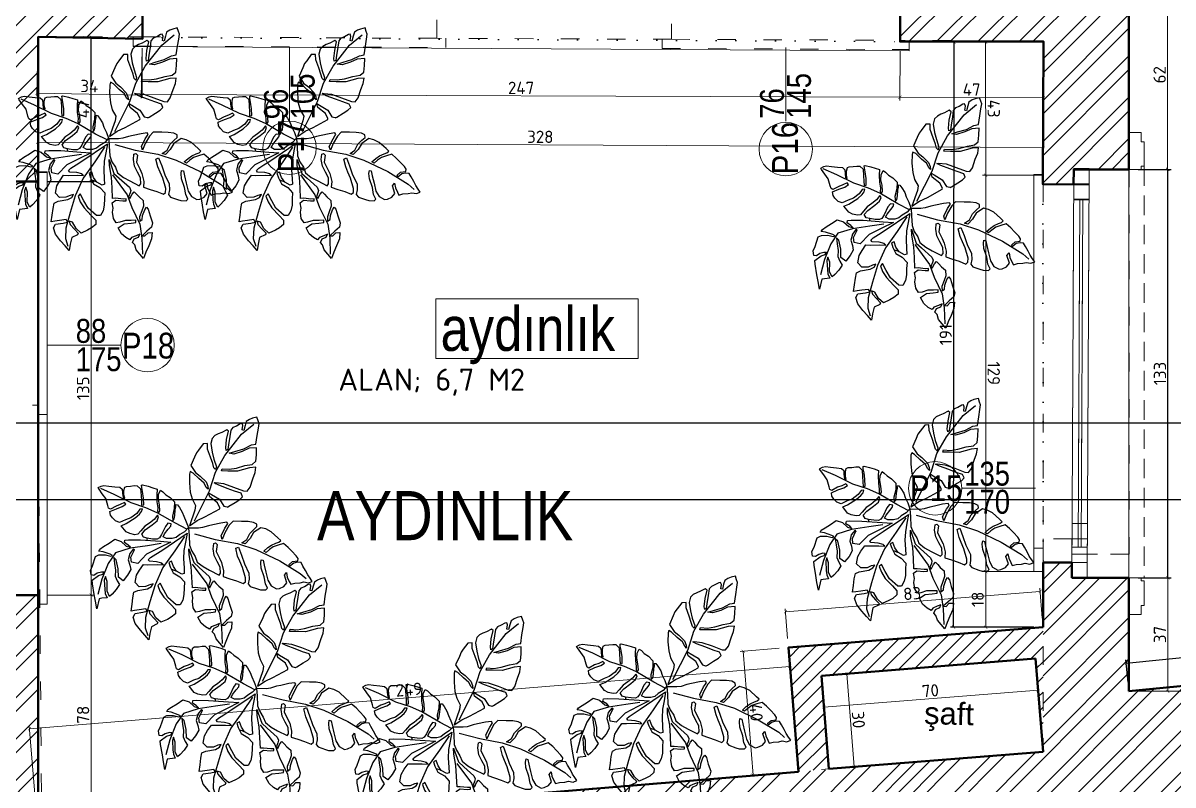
# Model space of a CAD drawing. Header units: inches. Extents: x -10121 to 9010, y 58067 to 62726.
# Drawn here: x -2273.4 to -1898.5, y 60593.1 to 60841.3 of the extents above; entities that cross this region are included whole.
import ezdxf

# ---------------------------------------------------------------- set-up
doc = ezdxf.new("R2010")
doc.units = ezdxf.units.IN
for name, pattern in [('ACAD_ISO03W100', [30, 12, -18]), ('DOT', [6.35, 0, -6.35]), ('HIDDEN', [9.525, 6.35, -3.175])]:
    doc.linetypes.add(name, pattern=pattern)
for name, color, linetype, lineweight in [('A-DUVAR 0.50', 40, 'Continuous', 50), ('A-YAZI 0.09', 41, 'Continuous', 9), ('Auto-Olcu', 33, 'Continuous', 15), ('Auto-Silik', 251, 'Continuous', 5), ('Auto-Silik_Cizgiler', 47, 'Continuous', 9), ('Auto-SilikCizgiler', 251, 'Continuous', 9), ('Auto-Tefris', 32, 'Continuous', 9), ('IZLER', 62, 'DOT', 25), ('PEN', 151, 'Continuous', 20), ('PENYAZILARI', 84, 'Continuous', 20), ('yazi mekan 020', 9, 'Continuous', 20)]:
    doc.layers.add(name, color=color, linetype=linetype, lineweight=lineweight)
doc.layers.add('S2000-025 Antet', color=7, linetype='Continuous')
doc.layers.add('yesil', color=7, linetype='Continuous', true_color=0x6e7e3e)
doc.styles.add('1-20', font='isocpeur.ttf', dxfattribs={"height": 4})
doc.styles.get("Standard").update_dxf_attribs({"font": 'arial.ttf'})
doc.styles.add('STYLE1', font='technic_.ttf')
doc.styles.add('swis721cnbt10', font='isocpeur.ttf', dxfattribs={"height": 10})
doc.styles.add('swis721cnbt20', font='swissck.ttf', dxfattribs={"height": 20})
doc.dimstyles.new('ölçü 1_20', dxfattribs={"dimtxt": 4, "dimasz": 1, "dimexe": 1, "dimexo": 3, "dimtad": 1, "dimdec": 0, "dimtxsty": '1-20', "dimblk": 'ARCHTICK', "dimcen": 1.5, "dimclrd": 256, "dimclre": 256, "dimclrt": 256, "dimadec": 0, "dimazin": 0, "dimtfac": 1, "dimtdec": 0, "dimtmove": 0, "dimatfit": 3, "dimldrblk": 'ARCHTICK', "dimfxl": 1, "dimlwd": -1, "dimlwe": -1, "dimarcsym": 0})
pattern_1 = [(45, (18229.863, 50678.464), (-6.735192, 6.735192), []), (45, (18234.353, 50678.464), (-6.735192, 6.735192), [])]

# ---------------------------------------------------------------- blocks, each defined once
blk = doc.blocks.new('_ARCHTICK')
at = {"color": 0, "linetype": 'ByBlock', "const_width": 0.15}
blk.add_lwpolyline([(-0.5, -0.5), (0.5, 0.5)], dxfattribs=at)
blk = doc.blocks.new('*D83')
at = {"layer": 'Auto-Olcu', "ltscale": 5, "transparency": 16777216}
for p, q in [((-1943.09, 60631.26), (-1942.43, 60622.98)), ((-2012.87, 60625.68), (-2012.21, 60617.4)), ((-2012.29, 60618.39), (-1942.51, 60623.97))]:
    blk.add_line(p, q, dxfattribs=at)
at = {"layer": 'DEFPOINTS', "color": 0, "ltscale": 5, "transparency": 16777216}
for p in [(-1943.33, 60634.25), (-2013.11, 60628.67), (-1942.51, 60623.97)]:
    blk.add_point(p, dxfattribs=at)
at = {"layer": 'Auto-Olcu', "ltscale": 5, "transparency": 16777216}
for p, rotation in [((-1942.51, 60623.97), 4.573148337465376), ((-2012.29, 60618.39), 184.5731483374654)]:
    blk.add_blockref('_ARCHTICK', p, dxfattribs=dict(at, rotation=rotation))
at = {"layer": 'Auto-Olcu', "ltscale": 5, "transparency": 16777216, "insert": (-1977.61, 60623.8), "char_height": 4, "attachment_point": 5, "rotation": 4.5731, "style": '1-20'}
blk.add_mtext('70', dxfattribs=at)
blk = doc.blocks.new('*D84')
at = {"layer": 'Auto-Olcu', "ltscale": 5, "transparency": 16777216}
for p, q in [((-2010.12, 60628.85), (-2003.89, 60629.35)), ((-2004.89, 60629.27), (-2002.46, 60598.96)), ((-2007.69, 60598.54), (-2001.47, 60599.04))]:
    blk.add_line(p, q, dxfattribs=at)
at = {"layer": 'DEFPOINTS', "color": 0, "ltscale": 5, "transparency": 16777216}
for p in [(-2013.11, 60628.61), (-2010.68, 60598.3), (-2002.46, 60598.96)]:
    blk.add_point(p, dxfattribs=at)
at = {"layer": 'Auto-Olcu', "ltscale": 5, "transparency": 16777216}
for p, rotation in [((-2004.89, 60629.27), 94.57314833743936), ((-2002.46, 60598.96), 274.5731483374394)]:
    blk.add_blockref('_ARCHTICK', p, dxfattribs=dict(at, rotation=rotation))
at = {"layer": 'Auto-Olcu', "ltscale": 5, "transparency": 16777216, "insert": (-2001.06, 60614.32), "char_height": 4, "attachment_point": 5, "rotation": 274.5731, "style": '1-20'}
blk.add_mtext('30', dxfattribs=at)
blk = doc.blocks.new('*D97')
at = {"layer": 'Auto-Olcu', "ltscale": 5, "transparency": 16777216}
for p, q in [((-1943.91, 60791.73), (-1960.58, 60791.72)), ((-1959.58, 60791.72), (-1959.56, 60662.59)), ((-1943.88, 60662.6), (-1960.56, 60662.59))]:
    blk.add_line(p, q, dxfattribs=at)
at = {"layer": 'DEFPOINTS', "color": 0, "ltscale": 5, "transparency": 16777216}
for p in [(-1940.91, 60791.73), (-1959.56, 60662.59), (-1940.88, 60662.6)]:
    blk.add_point(p, dxfattribs=at)
at = {"layer": 'Auto-Olcu', "ltscale": 5, "transparency": 16777216}
for p, rotation in [((-1959.58, 60791.72), 90.01061213547183), ((-1959.56, 60662.59), 270.0106121354718)]:
    blk.add_blockref('_ARCHTICK', p, dxfattribs=dict(at, rotation=rotation))
at = {"layer": 'Auto-Olcu', "ltscale": 5, "transparency": 16777216, "insert": (-1956.94, 60727.16), "char_height": 4, "attachment_point": 5, "rotation": 270.0106, "style": '1-20'}
blk.add_mtext('129', dxfattribs=at)
blk = doc.blocks.new('*D105')
at = {"layer": 'Auto-Olcu', "ltscale": 5, "transparency": 16777216}
for p, q in [((-2271.31, 60611.4), (-2023.46, 60631.73)), ((-2020.88, 60600.33), (-2023.54, 60632.73)), ((-2268.73, 60580), (-2271.39, 60612.4))]:
    blk.add_line(p, q, dxfattribs=at)
at = {"layer": 'DEFPOINTS', "color": 0, "ltscale": 5, "transparency": 16777216}
for p in [(-2023.46, 60631.73), (-2020.64, 60597.34), (-2268.49, 60577.01)]:
    blk.add_point(p, dxfattribs=at)
at = {"layer": 'Auto-Olcu', "ltscale": 5, "transparency": 16777216}
for p, rotation in [((-2023.46, 60631.73), 4.689339984174437), ((-2271.31, 60611.4), 184.6893399841744)]:
    blk.add_blockref('_ARCHTICK', p, dxfattribs=dict(at, rotation=rotation))
at = {"layer": 'Auto-Olcu', "ltscale": 5, "transparency": 16777216, "insert": (-2147.6, 60624.18), "char_height": 4, "attachment_point": 5, "rotation": 4.6893, "style": '1-20'}
blk.add_mtext('249', dxfattribs=at)
blk = doc.blocks.new('*D106')
at = {"layer": 'Auto-Olcu', "ltscale": 5, "transparency": 16777216}
for p, q in [((-2265.49, 60654.95), (-2250.17, 60654.95)), ((-2251.17, 60577.01), (-2251.17, 60654.95)), ((-2265.49, 60577.01), (-2250.17, 60577.01))]:
    blk.add_line(p, q, dxfattribs=at)
at = {"layer": 'DEFPOINTS', "color": 0, "ltscale": 5, "transparency": 16777216}
for p in [(-2268.49, 60654.95), (-2251.17, 60654.95), (-2268.49, 60577.01)]:
    blk.add_point(p, dxfattribs=at)
at = {"layer": 'Auto-Olcu', "ltscale": 5, "transparency": 16777216}
for p, rotation in [((-2251.17, 60654.95), 90), ((-2251.17, 60577.01), 270)]:
    blk.add_blockref('_ARCHTICK', p, dxfattribs=dict(at, rotation=rotation))
at = {"layer": 'Auto-Olcu', "ltscale": 5, "transparency": 16777216, "insert": (-2253.79, 60615.98), "char_height": 4, "attachment_point": 5, "rotation": 90, "style": '1-20'}
blk.add_mtext('78', dxfattribs=at)
blk = doc.blocks.new('*D107')
at = {"layer": 'Auto-Olcu', "ltscale": 5, "transparency": 16777216}
for p, q in [((-2265.49, 60789.6), (-2250.17, 60789.6)), ((-2251.17, 60654.95), (-2251.17, 60789.6)), ((-2265.49, 60654.95), (-2250.17, 60654.95))]:
    blk.add_line(p, q, dxfattribs=at)
at = {"layer": 'DEFPOINTS', "color": 0, "ltscale": 5, "transparency": 16777216}
for p in [(-2268.49, 60789.6), (-2251.17, 60789.6), (-2268.49, 60654.95)]:
    blk.add_point(p, dxfattribs=at)
at = {"layer": 'Auto-Olcu', "ltscale": 5, "transparency": 16777216}
for p, rotation in [((-2251.17, 60789.6), 90), ((-2251.17, 60654.95), 270)]:
    blk.add_blockref('_ARCHTICK', p, dxfattribs=dict(at, rotation=rotation))
at = {"layer": 'Auto-Olcu', "ltscale": 5, "transparency": 16777216, "insert": (-2253.79, 60722.28), "char_height": 4, "attachment_point": 5, "rotation": 90, "style": '1-20'}
blk.add_mtext('135', dxfattribs=at)
blk = doc.blocks.new('*D109')
at = {"layer": 'Auto-Olcu', "ltscale": 5, "transparency": 16777216}
for p, q in [((-2268.55, 60833.73), (-2268.85, 60817.43)), ((-2234.55, 60833.1), (-2234.85, 60816.79)), ((-2268.83, 60818.43), (-2234.83, 60817.79))]:
    blk.add_line(p, q, dxfattribs=at)
at = {"layer": 'DEFPOINTS', "color": 0, "ltscale": 5, "transparency": 16777216}
for p in [(-2268.49, 60836.73), (-2234.49, 60836.09), (-2234.83, 60817.79)]:
    blk.add_point(p, dxfattribs=at)
at = {"layer": 'Auto-Olcu', "ltscale": 5, "transparency": 16777216}
for p, rotation in [((-2268.83, 60818.43), 178.9228388182479), ((-2234.83, 60817.79), 358.9228388182478)]:
    blk.add_blockref('_ARCHTICK', p, dxfattribs=dict(at, rotation=rotation))
at = {"layer": 'Auto-Olcu', "ltscale": 5, "transparency": 16777216, "insert": (-2251.78, 60820.73), "char_height": 4, "attachment_point": 5, "rotation": 358.9228, "style": '1-20'}
blk.add_mtext('34', dxfattribs=at)
blk = doc.blocks.new('*D110')
at = {"layer": 'Auto-Olcu', "ltscale": 5, "transparency": 16777216}
for p, q in [((-2234.5, 60833.09), (-2234.56, 60816.95)), ((-1987.5, 60832.23), (-1987.56, 60816.08)), ((-2234.55, 60817.95), (-1987.55, 60817.08))]:
    blk.add_line(p, q, dxfattribs=at)
at = {"layer": 'DEFPOINTS', "color": 0, "ltscale": 5, "transparency": 16777216}
for p in [(-2234.49, 60836.09), (-1987.49, 60835.23), (-1987.55, 60817.08)]:
    blk.add_point(p, dxfattribs=at)
at = {"layer": 'Auto-Olcu', "ltscale": 5, "transparency": 16777216}
for p, rotation in [((-2234.55, 60817.95), 179.7986622993263), ((-1987.55, 60817.08), 359.7986622993263)]:
    blk.add_blockref('_ARCHTICK', p, dxfattribs=dict(at, rotation=rotation))
at = {"layer": 'Auto-Olcu', "ltscale": 5, "transparency": 16777216, "insert": (-2111.04, 60820.14), "char_height": 4, "attachment_point": 5, "rotation": 359.7987, "style": '1-20'}
blk.add_mtext('247', dxfattribs=at)
blk = doc.blocks.new('*D111')
at = {"layer": 'Auto-Olcu', "ltscale": 5, "transparency": 16777216}
for p, q in [((-1987.5, 60832.23), (-1987.58, 60816.06)), ((-1940.71, 60832.01), (-1940.78, 60815.85)), ((-1987.57, 60817.06), (-1940.78, 60816.85))]:
    blk.add_line(p, q, dxfattribs=at)
at = {"layer": 'DEFPOINTS', "color": 0, "ltscale": 5, "transparency": 16777216}
for p in [(-1987.49, 60835.23), (-1940.7, 60835.01), (-1940.78, 60816.85)]:
    blk.add_point(p, dxfattribs=at)
at = {"layer": 'Auto-Olcu', "ltscale": 5, "transparency": 16777216}
for p, rotation in [((-1987.57, 60817.06), 179.7386663703696), ((-1940.78, 60816.85), 359.7386663703696)]:
    blk.add_blockref('_ARCHTICK', p, dxfattribs=dict(at, rotation=rotation))
at = {"layer": 'Auto-Olcu', "ltscale": 5, "transparency": 16777216, "insert": (-1964.16, 60819.58), "char_height": 4, "attachment_point": 5, "rotation": 359.7387, "style": '1-20'}
blk.add_mtext('47', dxfattribs=at)
blk = doc.blocks.new('*D112')
at = {"layer": 'Auto-Olcu', "ltscale": 5, "transparency": 16777216}
for p, q in [((-2268.51, 60833.73), (-2268.67, 60801.44)), ((-1940.71, 60832.01), (-1940.88, 60799.72)), ((-1940.88, 60800.72), (-2268.67, 60802.44))]:
    blk.add_line(p, q, dxfattribs=at)
at = {"layer": 'DEFPOINTS', "color": 0, "ltscale": 5, "transparency": 16777216}
for p in [(-2268.49, 60836.73), (-1940.7, 60835.01), (-2268.67, 60802.44)]:
    blk.add_point(p, dxfattribs=at)
at = {"layer": 'Auto-Olcu', "ltscale": 5, "transparency": 16777216}
for p, rotation in [((-2268.67, 60802.44), 179.6992426088686), ((-1940.88, 60800.72), 359.6992426088686)]:
    blk.add_blockref('_ARCHTICK', p, dxfattribs=dict(at, rotation=rotation))
at = {"layer": 'Auto-Olcu', "ltscale": 5, "transparency": 16777216, "insert": (-2104.76, 60804.2), "char_height": 4, "attachment_point": 5, "rotation": 359.6992, "style": '1-20'}
blk.add_mtext('328', dxfattribs=at)
blk = doc.blocks.new('*D113')
at = {"layer": 'Auto-Olcu', "ltscale": 5, "transparency": 16777216}
for p, q in [((-1943.7, 60835.01), (-1960.59, 60835.01)), ((-1959.59, 60835.01), (-1959.58, 60791.72)), ((-1943.69, 60791.73), (-1960.58, 60791.72))]:
    blk.add_line(p, q, dxfattribs=at)
at = {"layer": 'DEFPOINTS', "color": 0, "ltscale": 5, "transparency": 16777216}
for p in [(-1940.7, 60835.01), (-1959.58, 60791.72), (-1940.69, 60791.73)]:
    blk.add_point(p, dxfattribs=at)
at = {"layer": 'Auto-Olcu', "ltscale": 5, "transparency": 16777216}
for p, rotation in [((-1959.59, 60835.01), 90.01061213861709), ((-1959.58, 60791.72), 270.0106121386171)]:
    blk.add_blockref('_ARCHTICK', p, dxfattribs=dict(at, rotation=rotation))
at = {"layer": 'Auto-Olcu', "ltscale": 5, "transparency": 16777216, "insert": (-1956.96, 60813.37), "char_height": 4, "attachment_point": 5, "rotation": 270.0106, "style": '1-20'}
blk.add_mtext('43', dxfattribs=at)
blk = doc.blocks.new('*D114')
at = {"layer": 'Auto-Olcu', "ltscale": 5, "transparency": 16777216}
for p, q in [((-1943.88, 60662.6), (-1960.56, 60662.6)), ((-1959.56, 60662.6), (-1959.56, 60644.48)), ((-1943.88, 60644.48), (-1960.56, 60644.48))]:
    blk.add_line(p, q, dxfattribs=at)
at = {"layer": 'DEFPOINTS', "color": 0, "ltscale": 5, "transparency": 16777216}
for p in [(-1940.88, 60662.6), (-1959.56, 60644.48), (-1940.88, 60644.48)]:
    blk.add_point(p, dxfattribs=at)
at = {"layer": 'Auto-Olcu', "ltscale": 5, "transparency": 16777216}
for p, rotation in [((-1959.56, 60662.6), 90), ((-1959.56, 60644.48), 270)]:
    blk.add_blockref('_ARCHTICK', p, dxfattribs=dict(at, rotation=rotation))
at = {"layer": 'Auto-Olcu', "ltscale": 5, "transparency": 16777216, "insert": (-1962.18, 60653.54), "char_height": 4, "attachment_point": 5, "rotation": 90, "style": '1-20'}
blk.add_mtext('18', dxfattribs=at)
blk = doc.blocks.new('*D124')
at = {"layer": 'Auto-Olcu', "ltscale": 5, "transparency": 16777216}
for p, q in [((-1909.88, 60855.21), (-1899.27, 60855.21)), ((-1900.27, 60855.21), (-1900.27, 60793.6)), ((-1909.88, 60793.6), (-1899.27, 60793.6))]:
    blk.add_line(p, q, dxfattribs=at)
at = {"layer": 'DEFPOINTS', "color": 0, "ltscale": 5, "transparency": 16777216}
for p in [(-1912.88, 60855.21), (-1912.88, 60793.6), (-1900.27, 60793.6)]:
    blk.add_point(p, dxfattribs=at)
at = {"layer": 'Auto-Olcu', "ltscale": 5, "transparency": 16777216}
for p, rotation in [((-1900.27, 60855.21), 90), ((-1900.27, 60793.6), 270)]:
    blk.add_blockref('_ARCHTICK', p, dxfattribs=dict(at, rotation=rotation))
at = {"layer": 'Auto-Olcu', "ltscale": 5, "transparency": 16777216, "insert": (-1902.89, 60824.41), "char_height": 4, "attachment_point": 5, "rotation": 90, "style": '1-20'}
blk.add_mtext('62', dxfattribs=at)
blk = doc.blocks.new('*D125')
at = {"layer": 'Auto-Olcu', "ltscale": 5, "transparency": 16777216}
for p, q in [((-1909.88, 60660.6), (-1899.17, 60660.6)), ((-1900.17, 60660.6), (-1900.17, 60623.6)), ((-1909.88, 60623.6), (-1899.17, 60623.6))]:
    blk.add_line(p, q, dxfattribs=at)
at = {"layer": 'DEFPOINTS', "color": 0, "ltscale": 5, "transparency": 16777216}
for p in [(-1912.88, 60660.6), (-1912.88, 60623.6), (-1900.17, 60623.6)]:
    blk.add_point(p, dxfattribs=at)
at = {"layer": 'Auto-Olcu', "ltscale": 5, "transparency": 16777216}
for p, rotation in [((-1900.17, 60660.6), 90), ((-1900.17, 60623.6), 270)]:
    blk.add_blockref('_ARCHTICK', p, dxfattribs=dict(at, rotation=rotation))
at = {"layer": 'Auto-Olcu', "ltscale": 5, "transparency": 16777216, "insert": (-1902.79, 60642.1), "char_height": 4, "attachment_point": 5, "rotation": 90, "style": '1-20'}
blk.add_mtext('37', dxfattribs=at)
blk = doc.blocks.new('*D126')
at = {"layer": 'Auto-Olcu', "ltscale": 5, "transparency": 16777216}
for p, q in [((-1909.88, 60855.21), (-1884.37, 60855.21)), ((-1885.37, 60855.21), (-1885.37, 60623.6)), ((-1909.88, 60623.6), (-1884.37, 60623.6))]:
    blk.add_line(p, q, dxfattribs=at)
at = {"layer": 'DEFPOINTS', "color": 0, "ltscale": 5, "transparency": 16777216}
for p in [(-1912.88, 60855.21), (-1912.88, 60623.6), (-1885.37, 60623.6)]:
    blk.add_point(p, dxfattribs=at)
at = {"layer": 'Auto-Olcu', "ltscale": 5, "transparency": 16777216}
for p, rotation in [((-1885.37, 60855.21), 90), ((-1885.37, 60623.6), 270)]:
    blk.add_blockref('_ARCHTICK', p, dxfattribs=dict(at, rotation=rotation))
at = {"layer": 'Auto-Olcu', "ltscale": 5, "transparency": 16777216, "insert": (-1888, 60739.4), "char_height": 4, "attachment_point": 5, "rotation": 90, "style": '1-20'}
blk.add_mtext('232', dxfattribs=at)
blk = doc.blocks.new('*D274')
at = {"layer": 'Auto-Olcu', "ltscale": 5, "transparency": 16777216}
for p, q in [((-2026.87, 60637.6), (-2039.61, 60636.58)), ((-2035.39, 60596.32), (-2038.61, 60636.66)), ((-2023.64, 60597.26), (-2036.38, 60596.24))]:
    blk.add_line(p, q, dxfattribs=at)
at = {"layer": 'DEFPOINTS', "color": 0, "ltscale": 5, "transparency": 16777216}
for p in [(-2038.61, 60636.66), (-2023.88, 60637.84), (-2020.65, 60597.5)]:
    blk.add_point(p, dxfattribs=at)
at = {"layer": 'Auto-Olcu', "ltscale": 5, "transparency": 16777216}
for p, rotation in [((-2038.61, 60636.66), 94.5731483373699), ((-2035.39, 60596.32), 274.5731483373699)]:
    blk.add_blockref('_ARCHTICK', p, dxfattribs=dict(at, rotation=rotation))
at = {"layer": 'Auto-Olcu', "ltscale": 5, "transparency": 16777216, "insert": (-2034.38, 60616.7), "char_height": 4, "attachment_point": 5, "rotation": 274.5731, "style": '1-20'}
blk.add_mtext('40', dxfattribs=at)
blk = doc.blocks.new('*D275')
at = {"layer": 'Auto-Olcu', "ltscale": 5, "transparency": 16777216}
for p, q in [((-2024.87, 60649.51), (-1941.82, 60656.16)), ((-1941.12, 60647.47), (-1941.9, 60657.15)), ((-2024.18, 60640.83), (-2024.95, 60650.51))]:
    blk.add_line(p, q, dxfattribs=at)
at = {"layer": 'DEFPOINTS', "color": 0, "ltscale": 5, "transparency": 16777216}
for p in [(-1941.82, 60656.16), (-1940.88, 60644.48), (-2023.94, 60637.84)]:
    blk.add_point(p, dxfattribs=at)
at = {"layer": 'Auto-Olcu', "ltscale": 5, "transparency": 16777216}
for p, rotation in [((-1941.82, 60656.16), 4.573148337432617), ((-2024.87, 60649.51), 184.5731483374326)]:
    blk.add_blockref('_ARCHTICK', p, dxfattribs=dict(at, rotation=rotation))
at = {"layer": 'Auto-Olcu', "ltscale": 5, "transparency": 16777216, "insert": (-1983.55, 60655.45), "char_height": 4, "attachment_point": 5, "rotation": 4.5731, "style": '1-20'}
blk.add_mtext('83', dxfattribs=at)
blk = doc.blocks.new('*D288')
at = {"layer": 'Auto-Olcu', "ltscale": 5, "transparency": 16777216}
for p, q in [((-1909.88, 60855.21), (-1899.27, 60855.21)), ((-1900.27, 60855.21), (-1900.27, 60793.6)), ((-1909.88, 60793.6), (-1899.27, 60793.6))]:
    blk.add_line(p, q, dxfattribs=at)
at = {"layer": 'DEFPOINTS', "color": 0, "ltscale": 5, "transparency": 16777216}
for p in [(-1912.88, 60855.21), (-1912.88, 60793.6), (-1900.27, 60793.6)]:
    blk.add_point(p, dxfattribs=at)
at = {"layer": 'Auto-Olcu', "ltscale": 5, "transparency": 16777216}
for p, rotation in [((-1900.27, 60855.21), 90), ((-1900.27, 60793.6), 270)]:
    blk.add_blockref('_ARCHTICK', p, dxfattribs=dict(at, rotation=rotation))
at = {"layer": 'Auto-Olcu', "ltscale": 5, "transparency": 16777216, "insert": (-1902.89, 60824.41), "char_height": 4, "attachment_point": 5, "rotation": 90, "style": '1-20'}
blk.add_mtext('62', dxfattribs=at)
blk = doc.blocks.new('*D289')
at = {"layer": 'Auto-Olcu', "ltscale": 5, "transparency": 16777216}
for p, q in [((-1909.88, 60660.6), (-1899.17, 60660.6)), ((-1900.17, 60660.6), (-1900.17, 60623.6)), ((-1909.88, 60623.6), (-1899.17, 60623.6))]:
    blk.add_line(p, q, dxfattribs=at)
at = {"layer": 'DEFPOINTS', "color": 0, "ltscale": 5, "transparency": 16777216}
for p in [(-1912.88, 60660.6), (-1912.88, 60623.6), (-1900.17, 60623.6)]:
    blk.add_point(p, dxfattribs=at)
at = {"layer": 'Auto-Olcu', "ltscale": 5, "transparency": 16777216}
for p, rotation in [((-1900.17, 60660.6), 90), ((-1900.17, 60623.6), 270)]:
    blk.add_blockref('_ARCHTICK', p, dxfattribs=dict(at, rotation=rotation))
at = {"layer": 'Auto-Olcu', "ltscale": 5, "transparency": 16777216, "insert": (-1902.79, 60642.1), "char_height": 4, "attachment_point": 5, "rotation": 90, "style": '1-20'}
blk.add_mtext('37', dxfattribs=at)
blk = doc.blocks.new('A$C2F3B726D')
for p, q in [((-0.232, 0.0729), (-0.2705, 0.0833)), ((-0.1826, 0.0571), (-0.232, 0.0729)), ((-0.1414, 0.0503), (-0.1826, 0.0571)), ((-0.1088, 0.0413), (-0.1414, 0.0503)), ((-0.0559, 0.0204), (-0.1088, 0.0413)), ((-0.0228, 0.0091), (-0.0559, 0.0204))]:
    blk.add_line(p, q)
for points in [[(0.1199, 0.3383), (0.1084, 0.3337), (0.1007, 0.3291), (0.0931, 0.3223), (0.0915, 0.3115), (0.09, 0.2977), (0.0854, 0.2985), (0.0854, 0.31), (0.0823, 0.3154), (0.0777, 0.3138), (0.0685, 0.3062), (0.0593, 0.3008), (0.0547, 0.2931), (0.0547, 0.2755), (0.0547, 0.2526), (0.0547, 0.2395), (0.0509, 0.2365), (0.0486, 0.2434), (0.0474, 0.2659), (0.0492, 0.2891), (0.0438, 0.2922), (0.0318, 0.2832), (0.0226, 0.2778), (0.0141, 0.2717), (0.008, 0.2633), (0.0065, 0.2487), (0.0134, 0.2265), (0.021, 0.2081), (0.031, 0.189), (0.0302, 0.1813), (0.0249, 0.1851), (0.0203, 0.1959), (0.0118, 0.212), (0.0003, 0.2326), (-0.0021, 0.2473), (-0.0136, 0.245), (-0.0234, 0.2265), (-0.028, 0.218), (-0.0311, 0.2058), (-0.0376, 0.1817), (-0.0224, 0.1647), (-0.0081, 0.1568), (0.0095, 0.1438), (0.0157, 0.1331), (0.018, 0.1254), (0.0126, 0.1292), (0.0049, 0.14), (-0.0112, 0.1499), (-0.0288, 0.1622), (-0.0372, 0.1652), (-0.038, 0.1583), (-0.0349, 0.1346), (-0.0288, 0.1101), (-0.0211, 0.0925), (-0.0089, 0.0764), (-0.0089, 0.0634), (-0.0173, 0.0197), (0.0011, 0.0365), (0.021, 0.0496), (0.0572, 0.0773), (0.0572, 0.0804), (0.0484, 0.0929), (0.0256, 0.1055), (0.021, 0.1162), (0.0295, 0.1124), (0.053, 0.1029), (0.0672, 0.0865), (0.0764, 0.0857), (0.0775, 0.0854), (0.0808, 0.0879), (0.0961, 0.1009), (0.1076, 0.1108), (0.1138, 0.1193), (0.1084, 0.1277), (0.09, 0.1308), (0.0693, 0.1354), (0.0433, 0.1407), (0.0318, 0.1446), (0.0364, 0.1461), (0.057, 0.1468), (0.0854, 0.1415), (0.1138, 0.1354), (0.1237, 0.1361), (0.1299, 0.1476), (0.1337, 0.1714), (0.1375, 0.189), (0.1375, 0.2035), (0.1207, 0.1997), (0.09, 0.1859), (0.0639, 0.1821), (0.0463, 0.1798), (0.0471, 0.1859), (0.0662, 0.1874), (0.0854, 0.1936), (0.1069, 0.2035), (0.126, 0.2097), (0.1345, 0.2196), (0.1337, 0.2372), (0.1314, 0.2564), (0.1115, 0.2518), (0.0946, 0.2403), (0.0731, 0.2303), (0.0601, 0.2303), (0.0747, 0.2372), (0.0977, 0.248), (0.1161, 0.2617), (0.1283, 0.2656), (0.1283, 0.2893), (0.1283, 0.3092), (0.1283, 0.3223), (0.1245, 0.3291)], [(-0.278, 0.0845), (-0.2706, 0.09), (-0.2634, 0.0928), (-0.2496, 0.0933), (-0.233, 0.0938), (-0.2197, 0.0947), (-0.2126, 0.09), (-0.2102, 0.08), (-0.2069, 0.0681), (-0.2021, 0.0672), (-0.2055, 0.0757), (-0.2074, 0.0871), (-0.2064, 0.0966), (-0.2021, 0.0995), (-0.1917, 0.1018), (-0.1817, 0.1047), (-0.1736, 0.1056), (-0.1632, 0.0985), (-0.1594, 0.0814), (-0.1565, 0.0672), (-0.1542, 0.0553), (-0.1485, 0.0572), (-0.1518, 0.0752), (-0.157, 0.0923), (-0.1608, 0.1028), (-0.1622, 0.1085), (-0.1594, 0.1099), (-0.1442, 0.1085), (-0.1314, 0.1066), (-0.119, 0.1047), (-0.1176, 0.0895), (-0.1143, 0.0705), (-0.1095, 0.0548), (-0.1086, 0.0458), (-0.1043, 0.0415), (-0.1024, 0.0472), (-0.1062, 0.0634), (-0.1114, 0.0776), (-0.1128, 0.0909), (-0.109, 0.1033), (-0.1024, 0.0999), (-0.0934, 0.0933), (-0.0805, 0.0876), (-0.0672, 0.0776), (-0.0649, 0.0596), (-0.0668, 0.0387), (-0.0639, 0.0263), (-0.0606, 0.0316), (-0.0606, 0.0415), (-0.0615, 0.0563), (-0.0611, 0.0643), (-0.0625, 0.071), (-0.0582, 0.071), (-0.0516, 0.0648), (-0.0421, 0.0534), (-0.0364, 0.0425), (-0.0273, 0.0292), (-0.0193, 0.0145), (-0.0278, 0.0017), (-0.0397, -0.0083), (-0.0478, -0.0173), (-0.0582, -0.0221), (-0.0734, -0.0244), (-0.0834, -0.0211), (-0.0805, -0.0121), (-0.0725, 0.0017), (-0.0672, 0.0107), (-0.0668, 0.0173), (-0.0758, 0.0173), (-0.0815, 0.0078), (-0.0881, -0.0154), (-0.0929, -0.0254), (-0.0986, -0.0297), (-0.1109, -0.0311), (-0.1257, -0.0311), (-0.1356, -0.0301), (-0.1418, -0.0221), (-0.1342, -0.0097), (-0.1176, 0.0069), (-0.1062, 0.0197), (-0.1038, 0.0306), (-0.1076, 0.0349), (-0.1147, 0.0221), (-0.1257, 0.0102), (-0.1371, -0.0002), (-0.1456, -0.014), (-0.1523, -0.0244), (-0.1603, -0.0268), (-0.1741, -0.0259), (-0.1846, -0.0225), (-0.2002, -0.0083), (-0.1879, -0.0007), (-0.166, 0.0183), (-0.1561, 0.0301), (-0.1513, 0.0382), (-0.1504, 0.0458), (-0.1575, 0.0439), (-0.1637, 0.0311), (-0.1779, 0.0169), (-0.1912, 0.0097), (-0.2059, -0.0002), (-0.2178, 0.0021), (-0.2273, 0.0093), (-0.2335, 0.0159), (-0.2365, 0.0253), (-0.2202, 0.0354), (-0.2055, 0.0434), (-0.1964, 0.0515), (-0.2012, 0.0553), (-0.2116, 0.0482), (-0.2221, 0.0425), (-0.2363, 0.0316), (-0.2416, 0.0335), (-0.2449, 0.0406), (-0.253, 0.0586), (-0.2644, 0.07), (-0.2748, 0.0809)], [(0.3353, -0.0796), (0.3283, -0.0721), (0.3205, -0.0637), (0.3133, -0.0533), (0.3042, -0.0422), (0.2977, -0.0338), (0.288, -0.0344), (0.2782, -0.0383), (0.2685, -0.0487), (0.2665, -0.0435), (0.2743, -0.0344), (0.288, -0.0305), (0.288, -0.024), (0.2821, -0.0175), (0.2685, -0.0071), (0.2568, 0.0019), (0.2431, 0.0104), (0.2295, 0.0039), (0.2165, -0.0026), (0.2074, -0.0117), (0.1996, -0.0208), (0.1931, -0.0182), (0.2022, -0.0071), (0.2113, 0.0013), (0.2223, 0.0084), (0.2295, 0.0123), (0.234, 0.0175), (0.2256, 0.0234), (0.2048, 0.037), (0.1892, 0.0422), (0.1755, 0.0435), (0.158, 0.0273), (0.1508, 0.0097), (0.1398, -0.0058), (0.1307, -0.0045), (0.1424, 0.0065), (0.1482, 0.0234), (0.1573, 0.0357), (0.1645, 0.0448), (0.1632, 0.0513), (0.1534, 0.0546), (0.1385, 0.0546), (0.1209, 0.052), (0.0982, 0.0494), (0.0897, 0.037), (0.0813, 0.0149), (0.0767, -0.0039), (0.0722, 0.0058), (0.0793, 0.0279), (0.0832, 0.0364), (0.0852, 0.0409), (0.0819, 0.0442), (0.0663, 0.0396), (0.0455, 0.0318), (0.0338, 0.0273), (0.0189, 0.0201), (0.0078, 0.0169), (-0.0189, 0.013), (-0.0143, -0.0065), (-0.0091, -0.0325), (-0.0007, -0.0474), (0.0111, -0.0604), (0.0189, -0.0747), (0.0364, -0.0845), (0.0553, -0.0916), (0.0826, -0.1007), (0.0858, -0.0948), (0.0826, -0.0786), (0.0722, -0.065), (0.0618, -0.05), (0.0559, -0.0325), (0.0553, -0.0182), (0.0598, -0.0156), (0.065, -0.0195), (0.065, -0.0383), (0.0767, -0.0552), (0.0845, -0.0663), (0.093, -0.087), (0.0943, -0.1026), (0.1131, -0.1059), (0.132, -0.1091), (0.1508, -0.1137), (0.156, -0.1078), (0.1547, -0.0974), (0.1424, -0.0708), (0.1326, -0.0552), (0.1248, -0.0422), (0.1164, -0.0221), (0.1229, -0.0175), (0.1346, -0.0383), (0.1463, -0.0604), (0.1619, -0.0832), (0.1651, -0.0994), (0.1645, -0.1124), (0.171, -0.1182), (0.1911, -0.1221), (0.2002, -0.1234), (0.2145, -0.1215), (0.2184, -0.1163), (0.2106, -0.1052), (0.2048, -0.087), (0.1931, -0.065), (0.1898, -0.0507), (0.1898, -0.0422), (0.195, -0.0429), (0.1996, -0.0552), (0.2074, -0.0741), (0.2158, -0.0948), (0.2269, -0.1085), (0.2425, -0.1143), (0.2503, -0.1117), (0.2613, -0.1046), (0.2678, -0.0935), (0.2581, -0.0741), (0.2626, -0.0663), (0.2665, -0.078), (0.2737, -0.089), (0.2789, -0.0961), (0.2893, -0.0916), (0.3036, -0.0883), (0.3127, -0.0845), (0.3257, -0.0851)], [(-0.2315, -0.2411), (-0.2385, -0.2214), (-0.2445, -0.2035), (-0.2534, -0.1758), (-0.2557, -0.1661), (-0.2407, -0.1512), (-0.2303, -0.146), (-0.228, -0.14), (-0.2347, -0.1407), (-0.2452, -0.1452), (-0.2534, -0.1527), (-0.2609, -0.1527), (-0.2646, -0.1407), (-0.2609, -0.128), (-0.2564, -0.1012), (-0.2482, -0.0959), (-0.231, -0.0929), (-0.2161, -0.0944), (-0.2116, -0.0914), (-0.2183, -0.0892), (-0.2385, -0.0855), (-0.2504, -0.0855), (-0.2482, -0.0795), (-0.2392, -0.0713), (-0.2258, -0.0601), (-0.2123, -0.0474), (-0.1944, -0.0504), (-0.1787, -0.0608), (-0.1667, -0.0623), (-0.1735, -0.0571), (-0.1847, -0.0519), (-0.1847, -0.0451), (-0.175, -0.0429), (-0.1428, -0.0384), (-0.0883, -0.0339), (-0.0606, -0.0317), (-0.089, -0.0519), (-0.1204, -0.0743), (-0.1406, -0.1026), (-0.1578, -0.1019), (-0.1615, -0.0885), (-0.1548, -0.0675), (-0.1578, -0.0653), (-0.166, -0.0795), (-0.1675, -0.0967), (-0.1608, -0.1101), (-0.157, -0.1221), (-0.163, -0.1385), (-0.1727, -0.1549), (-0.1869, -0.1474), (-0.1907, -0.125), (-0.1996, -0.1019), (-0.2071, -0.0967), (-0.2026, -0.1124), (-0.1974, -0.1295), (-0.1959, -0.146), (-0.1884, -0.1579), (-0.1809, -0.1669), (-0.1877, -0.1818), (-0.1966, -0.1952), (-0.2026, -0.2027), (-0.2116, -0.19), (-0.2153, -0.1639), (-0.222, -0.1512), (-0.2235, -0.1609), (-0.2183, -0.1855), (-0.2153, -0.1967), (-0.2086, -0.2072), (-0.2228, -0.2109), (-0.2295, -0.2132)], [(-0.0091, -0.0427), (0.0093, -0.0776), (0.0258, -0.0886), (0.0565, -0.1088), (0.0614, -0.1167), (0.0608, -0.1235), (0.0583, -0.1345), (0.0626, -0.1388), (0.0669, -0.1259), (0.0712, -0.1186), (0.0785, -0.1241), (0.0865, -0.1308), (0.0987, -0.1382), (0.1018, -0.1535), (0.0993, -0.1669), (0.0957, -0.1835), (0.0981, -0.1957), (0.1042, -0.1896), (0.1036, -0.1792), (0.1067, -0.1626), (0.1104, -0.1547), (0.1159, -0.1602), (0.1238, -0.1773), (0.133, -0.1951), (0.1324, -0.2067), (0.1214, -0.2196), (0.1104, -0.2336), (0.1183, -0.233), (0.1251, -0.2232), (0.1361, -0.2208), (0.1373, -0.2379), (0.1324, -0.2575), (0.1275, -0.2759), (0.1238, -0.2936), (0.1006, -0.2734), (0.0944, -0.2612), (0.0877, -0.2557), (0.0908, -0.2453), (0.1012, -0.2385), (0.1036, -0.2306), (0.0944, -0.2361), (0.0828, -0.2428), (0.0791, -0.2496), (0.0675, -0.2453), (0.054, -0.2367), (0.043, -0.222), (0.0571, -0.2092), (0.0755, -0.2043), (0.0883, -0.2006), (0.0877, -0.1945), (0.0748, -0.1969), (0.0595, -0.1994), (0.0448, -0.2067), (0.0356, -0.2092), (0.0265, -0.1988), (0.0216, -0.1822), (0.0216, -0.1712), (0.0167, -0.1571), (0.0252, -0.1492), (0.0442, -0.148), (0.0534, -0.1461), (0.0528, -0.1412), (0.0442, -0.1431), (0.0246, -0.1437), (0.016, -0.1455), (0.0105, -0.1174), (0.0044, -0.0886), (-0.006, -0.0586)]]:
    blk.add_lwpolyline(points, close=True)
for points in [[(-0.0058, 0.035), (0.0226, 0.1216), (0.031, 0.1737), (0.0494, 0.2227), (0.0854, 0.2863), (0.1145, 0.3184)], [(0, 0), (0.0572, -0.0065), (0.1196, -0.0084), (0.171, -0.0169), (0.2399, -0.0377), (0.2997, -0.063), (0.3179, -0.0747)], [(-0.0203, -0.0011), (-0.021, -0.0257), (-0.0218, -0.0489), (-0.0195, -0.072), (-0.0143, -0.0959), (-0.0113, -0.1109), (-0.0173, -0.1138), (-0.033, -0.1079), (-0.0435, -0.0967), (-0.0509, -0.0832), (-0.0576, -0.0877), (-0.0517, -0.0989), (-0.0412, -0.1138), (-0.0225, -0.1213), (-0.0076, -0.1333), (-0.0061, -0.1497), (-0.0038, -0.1669), (-0.0046, -0.1825), (-0.0098, -0.1967), (-0.0203, -0.1982), (-0.0457, -0.1818), (-0.0599, -0.1639), (-0.0726, -0.1467), (-0.0778, -0.1534), (-0.0696, -0.1676), (-0.0569, -0.1825), (-0.0345, -0.1997), (-0.0203, -0.2109), (-0.0188, -0.2221), (-0.0285, -0.2333), (-0.0382, -0.2408), (-0.0547, -0.2512), (-0.0696, -0.2415), (-0.0816, -0.2259), (-0.0913, -0.2244), (-0.0875, -0.2326), (-0.0741, -0.2438), (-0.0621, -0.2527), (-0.0636, -0.2572), (-0.0778, -0.2669), (-0.0793, -0.2856), (-0.0793, -0.3028), (-0.092, -0.2923), (-0.1062, -0.2804), (-0.1227, -0.2647), (-0.1309, -0.2483), (-0.1271, -0.2378), (-0.107, -0.2318), (-0.0958, -0.2273), (-0.1002, -0.2214), (-0.1174, -0.2266), (-0.1301, -0.2303), (-0.1391, -0.2333), (-0.1391, -0.2147), (-0.1398, -0.1967), (-0.1391, -0.1818), (-0.1294, -0.1751), (-0.104, -0.1669), (-0.0943, -0.1594), (-0.0905, -0.1512), (-0.0995, -0.1549), (-0.11, -0.1616), (-0.1271, -0.1646), (-0.1398, -0.1549), (-0.1391, -0.1348), (-0.1331, -0.1198), (-0.1249, -0.1034), (-0.1129, -0.1019), (-0.0875, -0.0974), (-0.0711, -0.0959), (-0.0763, -0.0922), (-0.0905, -0.0907), (-0.11, -0.0922), (-0.1137, -0.0885), (-0.1085, -0.0817), (-0.0958, -0.0705), (-0.0816, -0.0578), (-0.0203, -0.0011)], [(-0.0263, -0.0115), (-0.0464, -0.0541), (-0.0711, -0.1034), (-0.0853, -0.1534), (-0.092, -0.2005), (-0.0973, -0.2445), (-0.0943, -0.2722), (-0.0845, -0.2916)], [(-0.0853, -0.0399), (-0.1219, -0.0511), (-0.1675, -0.0653), (-0.2049, -0.0832), (-0.2198, -0.1146), (-0.2303, -0.1594), (-0.2347, -0.202)], [(0.0062, -0.0825), (0.0534, -0.1296), (0.0712, -0.162), (0.0999, -0.2037), (0.111, -0.2404), (0.1189, -0.2826)]]:
    blk.add_lwpolyline(points)
for radius, start, end in [(0.1515, 66.8462, 69.1635), (0.1105, 197.9998, 201.2591), (0.1515, 207.3985, 208.1983), (0.1105, 239.4978, 242.4297), (0.1105, 256.133, 263.4421)]:
    blk.add_arc((-0.0215, 0.0031), radius, start, end)

msp = doc.modelspace()

# ---------------------------------------------------------------- hatches: boundary and pattern name
at = {"layer": 'Auto-Silik_Cizgiler'}
h = msp.add_hatch(dxfattribs=at)
h.set_pattern_fill('ANSI32', color=256)
h.set_pattern_definition(pattern_1)
h.paths.add_polyline_path([(-2290.27, 60856.72), (-2290.27, 60789.6), (-2268.49, 60789.6), (-2268.49, 60836.73), (-2234.49, 60836.09), (-2234.49, 60856.57)])
h = msp.add_hatch(dxfattribs=at)
h.set_pattern_fill('ANSI32', color=256)
h.set_pattern_definition(pattern_1)
h.paths.add_polyline_path([(-1987.49, 60855.26), (-1987.6, 60835.23), (-1940.7, 60835.23), (-1940.91, 60788.73), (-1930.91, 60788.68), (-1930.91, 60793.6), (-1912.88, 60793.6), (-1912.88, 60855.21)])
h = msp.add_hatch(dxfattribs=at)
h.set_pattern_fill('ANSI32', color=256)
h.set_pattern_definition([(45, (30432.413, 976.715), (-6.7351921, 6.7351921), []), (45, (30436.903, 976.715), (-6.7351921, 6.7351921), [])])
h.paths.add_polyline_path([(-1478.81, 60632.87), (-1483.36, 60629.68), (-1423.46, 60632.98), (-1477.41, 60630.43)], flags=16)
h.paths.add_polyline_path([(-2352.88, 60569.63), (-2350.05, 60540.95), (-2290.27, 60546.18), (-2293.11, 60574.86)], flags=16)
h.paths.add_polyline_path([(-1318.03, 60621.11), (-1318.03, 60691.09), (-1344.48, 60689.31), (-1344.48, 60716.36), (-1393.38, 60716.35), (-1393.39, 60697.33), (-1393.51, 60692.74), (-1393.04, 60685.98), (-1390.05, 60655.66), (-1459.71, 60648.78), (-1461.62, 60668.15), (-1496.34, 60664.72), (-1543.6, 60659.99), (-1543.6, 60660.02), (-1634.38, 60651.06), (-1634.37, 60629.13), (-1837.39, 60612.37), (-1837.38, 60631.04), (-1912.88, 60623.6), (-1912.88, 60660.6), (-1931.49, 60660.6), (-1931.49, 60665.6), (-1940.88, 60665.6), (-1940.88, 60603.88), (-2268.49, 60577.01), (-2268.49, 60654.95), (-2290.27, 60654.95), (-2290.27, 60546.18), (-2350.05, 60540.95), (-2352.71, 60570.1), (-2362.57, 60569.39), (-2362.56, 60569.28), (-2555.26, 60553.49), (-2555.26, 60545.09), (-2819.91, 60521.96), (-2818.01, 60500.15), (-2887.74, 60494.06), (-2889.65, 60515.86), (-3460.64, 60465.96), (-3520.39, 60428.64)])
h = msp.add_hatch(dxfattribs=at)
h.set_pattern_fill('ANSI31', color=256, scale=28)
h.set_pattern_definition([(45, (37571.0008, 952.196), (-2.47487373, 2.47487373), [])])
h.paths.add_polyline_path([(-1940.88, 60639.38), (-1940.88, 60644.48), (-2023.88, 60637.84), (-2020.65, 60597.5), (-2010.68, 60598.3), (-2013.11, 60628.67), (-1943.33, 60634.25), (-1940.9, 60603.88)])

# ---------------------------------------------------------------- linework, layer by layer
msp.add_lwpolyline([(-3013.92, 62696.89), (-288.92, 62696.89), (-288.92, 60710.91), (-3013.92, 60710.91)], close=True)
at = {"layer": 'A-DUVAR 0.50'}
for p, q in [((-1912.88, 60793.6), (-1912.88, 60855.21)), ((-2268.49, 60577.01), (-2268.49, 60836.73)), ((-1931.49, 60665.6), (-1940.88, 60665.6)), ((-1940.88, 60665.6), (-1940.88, 60644.48)), ((-1931.49, 60660.6), (-1931.49, 60665.6)), ((-1461.62, 60668.15), (-1912.88, 60623.6)), ((-1912.88, 60660.6), (-1931.49, 60660.6)), ((-1912.88, 60623.6), (-1912.88, 60660.6)), ((-2268.49, 60654.95), (-2290.27, 60654.95)), ((-2013.11, 60628.67), (-1943.33, 60634.25)), ((-1943.33, 60634.25), (-1940.9, 60603.88)), ((-2013.11, 60628.67), (-2010.68, 60598.3)), ((-1940.9, 60603.88), (-2010.68, 60598.3)), ((-2020.64, 60597.34), (-2268.49, 60577.01))]:
    msp.add_line(p, q, dxfattribs=at)
for points in [[(-2268.49, 60836.73), (-2234.49, 60836.09), (-2234.49, 60856.57), (-2290.27, 60856.72)], [(-1925.91, 60788.66), (-1940.91, 60788.73), (-1940.7, 60835.23), (-1987.49, 60835.23), (-1987.4, 60855.44), (-1912.88, 60855.21)], [(-1912.88, 60793.6), (-1930.89, 60793.6), (-1930.91, 60788.68)], [(-2290.27, 60789.6), (-2268.49, 60789.6)], [(-1940.88, 60644.48), (-2023.88, 60637.84), (-2020.64, 60597.34)]]:
    msp.add_lwpolyline(points, dxfattribs=at)
at = {"layer": 'Auto-Silik', "linetype": 'HIDDEN'}
msp.add_line((-1907.88, 60794.6), (-1907.88, 60660.6), dxfattribs=at)
at = {"layer": 'Auto-Silik_Cizgiler', "color": 8, "lineweight": 0}
msp.add_line((-2019.01, 60559.68), (-1978.02, 60600.67), dxfattribs=at)
at = {"layer": 'Auto-SilikCizgiler', "color": 1, "linetype": 'ACAD_ISO03W100', "ltscale": 0.5, "true_color": 0xe60000}
for p, q in [((-1912.86, 60968.61), (-1912.86, 60793.79)), ((-1987.52, 60835.63), (-1987.52, 60855.63)), ((-2268.52, 60836.91), (-2234.52, 60836.76)), ((-2268.47, 60789.79), (-2268.47, 60836.92)), ((-2237.52, 60836.77), (-2237.53, 60833.77)), ((-2135.52, 60836.3), (-2135.53, 60833.27)), ((-2065.02, 60835.98), (-2065.03, 60832.98)), ((-1940.91, 60835.42), (-1987.52, 60835.63)), ((-1940.86, 60835.42), (-1987.47, 60835.63)), ((-1984.52, 60835.62), (-1984.53, 60832.62)), ((-1940.86, 60793.92), (-1940.86, 60835.42)), ((-2268.47, 60792.79), (-2265.47, 60792.79)), ((-2265.47, 60792.79), (-2265.47, 60713.79)), ((-1940.86, 60793.92), (-1940.89, 60788.92)), ((-1930.86, 60793.88), (-1930.89, 60788.88)), ((-1912.86, 60793.79), (-1930.86, 60793.88)), ((-1912.86, 60793.79), (-1912.86, 60668.27)), ((-2285.25, 60789.79), (-2268.47, 60789.79)), ((-2268.47, 60789.79), (-2268.47, 60716.79)), ((-1943.89, 60791.92), (-1943.86, 60670.27)), ((-1940.89, 60791.92), (-1943.89, 60791.92)), ((-1940.89, 60788.92), (-1940.86, 60673.27)), ((-1930.89, 60788.88), (-1940.89, 60788.92)), ((-2285.25, 60716.79), (-2268.47, 60716.79)), ((-2268.47, 60716.79), (-2267.25, 60577.3)), ((-2268.47, 60713.79), (-2265.47, 60713.79)), ((-1940.86, 60668.27), (-1940.86, 60673.27)), ((-1931.45, 60673.27), (-1940.86, 60673.27)), ((-1931.45, 60673.27), (-1931.47, 60668.27)), ((-1394.3, 60674.98), (-1912.91, 60623.79)), ((-1940.86, 60670.27), (-1943.86, 60670.27)), ((-1912.86, 60668.27), (-1931.47, 60668.27)), ((-1912.86, 60623.79), (-1912.86, 60668.27)), ((-2267.25, 60577.3), (-1940.86, 60604.08))]:
    msp.add_line(p, q, dxfattribs=at)
for points in [[(-2234.52, 60836.76), (-2234.52, 60856.76), (-2268.52, 60856.91), (-2268.52, 60954.79), (-2232.02, 60954.79)], [(-2118.04, 60873.17), (-2118.12, 60856.23), (-2062.02, 60855.97), (-2062.02, 60835.97), (-2138.52, 60836.28), (-2138.52, 60856.32), (-2131.02, 60856.32), (-2131.02, 60873.17)], [(-2237.53, 60833.77), (-2135.53, 60833.27)], [(-2234.52, 60836.76), (-2138.52, 60836.28)], [(-2062.02, 60835.97), (-1987.52, 60835.63)], [(-2065.03, 60832.98), (-1984.53, 60832.62)], [(-1930.86, 60793.88), (-1931.47, 60668.27)], [(-1925.86, 60793.85), (-1930.86, 60793.88)], [(-1925.86, 60793.85), (-1926.47, 60668.24)], [(-1925.89, 60788.85), (-1930.89, 60788.88)], [(-1925.91, 60783.85), (-1930.91, 60783.88)], [(-1928.91, 60783.87), (-1929.42, 60678.26)], [(-1927.91, 60783.86), (-1928.42, 60678.25)], [(-1926.42, 60678.24), (-1931.42, 60678.27)], [(-1926.45, 60673.24), (-1931.45, 60673.27)], [(-1940.86, 60668.27), (-1940.86, 60604.08)], [(-1923.09, 60668.24), (-1928.09, 60668.27)]]:
    msp.add_lwpolyline(points, dxfattribs=at)
at = {"layer": 'Auto-Tefris', "ltscale": 2}
for points in [[(-1912.88, 60805.6), (-1912.88, 60793.6), (-1908.88, 60793.6), (-1908.88, 60793.6), (-1908.88, 60793.6), (-1908.88, 60794.6), (-1907.88, 60794.6), (-1907.88, 60802.6), (-1908.88, 60802.6), (-1908.88, 60805.6), (-1909.88, 60805.6)], [(-1912.88, 60648.6), (-1912.88, 60660.6), (-1908.88, 60660.6), (-1908.88, 60660.6), (-1908.88, 60660.6), (-1908.88, 60659.6), (-1907.88, 60659.6), (-1907.88, 60651.6), (-1908.88, 60651.6), (-1908.88, 60648.6), (-1909.88, 60648.6)]]:
    msp.add_lwpolyline(points, close=True, dxfattribs=at)
at = {"layer": 'IZLER'}
msp.add_line((-1940.91, 60788.73), (-1940.88, 60665.6), dxfattribs=at)
msp.add_lwpolyline([(-2234.49, 60836.57), (-1987.49, 60835.23)], dxfattribs=at)
at = {"layer": 'PEN'}
for p, q in [((-2237.49, 60836.58), (-2237.5, 60833.58)), ((-1984.49, 60835.25), (-1984.5, 60832.21)), ((-2268.49, 60792.6), (-2265.49, 60792.6)), ((-2265.49, 60792.6), (-2265.49, 60651.95)), ((-1943.91, 60791.73), (-1943.88, 60662.6)), ((-1940.91, 60791.73), (-1943.91, 60791.73)), ((-1940.88, 60662.6), (-1943.88, 60662.6)), ((-2268.49, 60651.95), (-2265.49, 60651.95))]:
    msp.add_line(p, q, dxfattribs=at)
at = {"layer": 'PEN', "ltscale": 0.8}
msp.add_line((-1912.88, 60660.6), (-1912.88, 60793.6), dxfattribs=at)
at = {"layer": 'PEN'}
for points in [[(-2237.5, 60833.58), (-1984.5, 60832.21)], [(-1930.88, 60793.68), (-1931.49, 60660.6)], [(-1925.88, 60793.66), (-1930.88, 60793.68)], [(-1925.88, 60793.66), (-1926.49, 60660.58)], [(-1925.93, 60783.66), (-1930.93, 60783.68)], [(-1928.93, 60783.67), (-1929.45, 60670.59)], [(-1927.93, 60783.67), (-1928.45, 60670.58)], [(-1926.45, 60670.58), (-1931.45, 60670.6)], [(-1926.47, 60665.58), (-1931.47, 60665.6)], [(-1926.49, 60660.58), (-1931.49, 60660.6)]]:
    msp.add_lwpolyline(points, dxfattribs=at)
at = {"layer": 'PENYAZILARI'}
for p, q in [((-2186.5, 60809.32), (-2186.5, 60833.32)), ((-2024.75, 60809.33), (-2024.75, 60833.33)), ((-2265.49, 60736.34), (-2241.49, 60736.34)), ((-1967.35, 60689.72), (-1943.35, 60689.72))]:
    msp.add_line(p, q, dxfattribs=at)
for centre in [(-2186.5, 60800.62), (-2024.75, 60800.2), (-2232.79, 60736.34), (-1976.05, 60689.72)]:
    msp.add_circle(centre, 8.7, dxfattribs=at)
at = {"layer": 'S2000-025 Antet'}
msp.add_lwpolyline([(-3048.92, 62725.91), (-278.92, 62725.91), (-278.92, 60685.91), (-3048.92, 60685.91)], close=True, dxfattribs=at)
at = {"layer": 'yazi mekan 020'}
msp.add_lwpolyline([(-2138.86, 60732.03), (-2072.81, 60732.03), (-2072.81, 60751.4), (-2138.86, 60751.4)], close=True, dxfattribs=at)

# ---------------------------------------------------------------- block references
at = {"layer": 'yesil', "xscale": 120.0000000000001, "yscale": 120.0000000000001, "zscale": 120.0000000000001, "rotation": 351.3434915875129}
for p in [(-2243.45, 60801.68), (-2182.22, 60801.68), (-1981.92, 60778.98), (-1982.28, 60681), (-2217.46, 60674.89), (-2195.29, 60622.59), (-2061.48, 60623.15), (-2131.18, 60610)]:
    msp.add_blockref('A$C2F3B726D', p, dxfattribs=at)

# ---------------------------------------------------------------- texts
at = {"layer": 'A-YAZI 0.09', "insert": (-1979.53, 60620.14, -0.18), "char_height": 7.2, "width": 87.7562, "attachment_point": 1, "rotation": 358.5748}
msp.add_mtext('şaft', dxfattribs=at)
at = {"layer": 'Auto-SilikCizgiler', "color": 1, "linetype": 'ACAD_ISO03W100', "ltscale": 0.5, "true_color": 0xe60000, "style": 'STYLE1'}
msp.add_text('AYDINLIK', height=16, dxfattribs=at).set_placement((-2177.53, 60672.82))
at = {"layer": 'PENYAZILARI', "style": 'STYLE1'}
for s, height, p in [('105', 7.8, (-2178.33, 60809.91)), ('145', 7.8, (-2016.55, 60810.08)), ('96', 7.8, (-2187.01, 60809.91)), ('76', 7.8, (-2025.33, 60810.08)), ('P17', 8.4, (-2181.84, 60792.63)), ('P16', 8.4, (-2020.81, 60791.95))]:
    msp.add_text(s, height=height, rotation=90, dxfattribs=at).set_placement(p)
for s, height, p in [('88', 7.8, (-2256.2, 60737.09)), ('P18', 8.4, (-2241.18, 60731.99)), ('175', 7.8, (-2256.2, 60727.87)), ('135', 7.8, (-1966.56, 60690.58)), ('P15', 8.4, (-1984.27, 60685.55)), ('170', 7.8, (-1966.56, 60681.43))]:
    msp.add_text(s, height=height, dxfattribs=at).set_placement(p)
at = {"layer": 'yazi mekan 020', "style": 'swis721cnbt20'}
msp.add_text('aydınlık', height=14.4, dxfattribs=at).set_placement((-2137.25, 60734.48))
at = {"layer": 'yazi mekan 020', "insert": (-2140.18, 60728.72), "char_height": 7.2, "attachment_point": 2, "style": 'swis721cnbt10'}
msp.add_mtext('ALAN; 6,7 M2', dxfattribs=at)

# ---------------------------------------------------------------- dimensions: what is measured, and where the dimension line sits
at = {"layer": 'Auto-Olcu', "ltscale": 5}
for p1, p2, distance, picture, middle in [((-1912.88, 60855.21), (-1912.88, 60793.6), 12.62, '*D124', (-1902.89, 60824.41)), ((-1912.88, 60855.21), (-1912.88, 60623.6), 27.51, '*D126', (-1888, 60739.4)), ((-1912.88, 60855.21), (-1912.88, 60793.6), 12.62, '*D288', (-1902.89, 60824.41)), ((-2268.49, 60836.73), (-2234.49, 60836.09), -18.31, '*D109', (-2251.78, 60820.73)), ((-1940.7, 60835.01), (-2268.49, 60836.73), 34.29, '*D112', (-2104.76, 60804.2)), ((-2234.49, 60836.09), (-1987.49, 60835.23), -18.15, '*D110', (-2111.04, 60820.14)), ((-1987.49, 60835.23), (-1940.7, 60835.01), -18.16, '*D111', (-1964.16, 60819.58)), ((-1940.7, 60835.01), (-1940.69, 60791.73), -18.89, '*D113', (-1956.96, 60813.37)), ((-1940.91, 60791.73), (-1940.88, 60662.6), -18.67, '*D97', (-1956.94, 60727.16)), ((-2268.49, 60654.95), (-2268.49, 60789.6), -17.32, '*D107', (-2253.79, 60722.28)), ((-1940.88, 60662.6), (-1940.88, 60644.48), -18.67, '*D114', (-1962.18, 60653.54)), ((-1912.88, 60660.6), (-1912.88, 60623.6), 12.72, '*D125', (-1902.79, 60642.1)), ((-1912.88, 60660.6), (-1912.88, 60623.6), 12.72, '*D289', (-1902.79, 60642.1)), ((-2023.94, 60637.84), (-1940.88, 60644.48), 11.71, '*D275', (-1983.55, 60655.45)), ((-2268.49, 60577.01), (-2268.49, 60654.95), -17.32, '*D106', (-2253.79, 60615.98)), ((-2020.65, 60597.5), (-2023.88, 60637.84), 14.79, '*D274', (-2034.38, 60616.7)), ((-2268.49, 60577.01), (-2020.64, 60597.34), 34.51, '*D105', (-2147.6, 60624.18)), ((-2013.11, 60628.67), (-1943.33, 60634.25), -10.31, '*D83', (-1977.61, 60623.8)), ((-2013.11, 60628.61), (-2010.68, 60598.3), 8.24, '*D84', (-2001.06, 60614.32))]:
    dim = msp.add_aligned_dim(p1=p1, p2=p2, distance=distance, dimstyle='ölçü 1_20', dxfattribs=at)
    dim.commit()
    dim.dimension.update_dxf_attribs({"geometry": picture, "text_midpoint": middle})
for p1, p2, distance in [((-2268.49, 60789.6), (-2268.49, 60836.73), -17.32), ((-1940.88, 60644.48), (-1940.7, 60835.01), 29.19), ((-1912.88, 60660.6), (-1912.88, 60793.6), -12.72), ((-1912.88, 60660.6), (-1912.88, 60793.6), -12.72), ((-1912.88, 60623.6), (-1535.25, 60661.06), 9.26)]:
    msp.add_aligned_dim(p1=p1, p2=p2, distance=distance, dimstyle='ölçü 1_20', dxfattribs=at).render()

doc.saveas('drawing.dxf')
